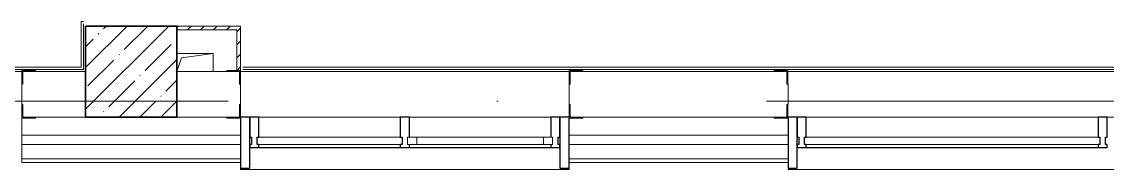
# Model space of a CAD drawing. Header units: millimetres. Extents: x 5993 to 95364, y 94667 to 143522.
# Drawn here: x 43480.3 to 43964.7, y 118566.6 to 118632.6 of the extents above; entities that cross this region are included whole.
import ezdxf

# ---------------------------------------------------------------- set-up
doc = ezdxf.new("R2010")
doc.units = ezdxf.units.MM
doc.linetypes.add('50_200_ШТРИХ_1Т_ш5_п1_п1_', pattern=[1400, 1000, -200, 0, -200])
doc.linetypes.add('Штрих короткий', pattern=[300, 150, -150])
for name, color, linetype, lineweight in [('0-2', 7, 'Continuous', 9), ('S-GRID-____-OTLN-1', 7, '50_200_ШТРИХ_1Т_ш5_п1_п1_', 9), ('Импосты витража', 7, 'Continuous', 9), ('Импосты витража-1', 7, 'Continuous', 25), ('Каркас_Импост', 7, 'Continuous', 13), ('Каркас_Импост-1', 7, 'Continuous', 9), ('Несущие колонны', 7, 'Continuous', 9), ('Несущие колонны-1', 7, 'Continuous', 35), ('Обобщенные модели', 7, 'Continuous', 9), ('Общие ребра', 7, 'Continuous', 9), ('Окна', 7, 'Continuous', 9), ('Остекление-1', 7, 'Continuous', 9), ('Перемычка-1', 7, 'Штрих короткий', 9), ('Стены', 7, 'Continuous', 9), ('Стены-1', 7, 'Continuous', 13)]:
    doc.layers.add(name, color=color, linetype=linetype, lineweight=lineweight)
doc.layers.add('Штриховка разреза-4', color=7, linetype='Continuous', lineweight=5, true_color=0x0080ff)

# ---------------------------------------------------------------- blocks, each defined once
blk = doc.blocks.new('BSC_Колонна _Прямоугольная - 500х500-V42-АИ2_01_План напольных покрытий и плинтусов 1го этажа _Часть 1_')
at = {"layer": 'Несущие колонны'}
h = blk.add_hatch(dxfattribs=at)
h.set_pattern_fill('FP_54', color=256, style=0, pattern_type=2)
h.set_pattern_definition([(45, (-23300, -57250), (-114.04925, 114.04925), []), (45, (-23185.95, -57250), (-114.04925, 114.04925), [201.613, -40.323, 3.353, -36.97])])
h.paths.add_polyline_path([(-250, -250), (250, -250), (250, 250), (-250, 250)], flags=0)
at = {"layer": 'Несущие колонны-1'}
for p, q in [((250, 250), (-250, 250)), ((-250, 250), (-250, -250)), ((250, -250), (250, 250)), ((-250, -250), (250, -250))]:
    blk.add_line(p, q, dxfattribs=at)
blk = doc.blocks.new('Проем_Дверь_Прямоугольный - 1800х2700h_оконные проемы-25805030-АИ2_01_План напольных покрытий и плинтусов 1го этажа _Часть 1_')
at = {"layer": 'Перемычка-1'}
for p, q in [((900, 125), (-900, 125)), ((900, -125), (-900, -125))]:
    blk.add_line(p, q, dxfattribs=at)
blk = doc.blocks.new('PNS_Панель прямоугольная2 - Нр_Стекло - 40мм-26243474-АИ2_01_План напольных покрытий и плинтусов 1го этажа _Часть 1_')
at = {"layer": 'Каркас_Импост'}
for p, q in [((-397.5, 0), (-397.5, 40)), ((-397.5, 40), (-347.5, 40)), ((-347.5, 40), (-347.5, 0)), ((397.5, 40), (347.5, 40)), ((347.5, 40), (347.5, 0)), ((397.5, 0), (397.5, 40)), ((-347.5, 0), (-397.5, 0)), ((347.5, 0), (397.5, 0))]:
    blk.add_line(p, q, dxfattribs=at)
at = {"layer": 'Каркас_Импост-1'}
for p, q in [((-347.5, 40), (347.5, 40)), ((-347.5, 0), (347.5, 0))]:
    blk.add_line(p, q, dxfattribs=at)
blk = doc.blocks.new('Прямоугольный импост - Импост структурный с накладкой - 150мм-25647633-АИ2_01_План напольных покрытий и плинтусов 1го этажа _Часть 1_')
at = {"layer": 'Импосты витража-1'}
for p, q in [((-25, 0), (-25, 17)), ((-25, 17), (25, 17)), ((-15, 0), (-25, 0)), ((-15, -40), (-15, 0)), ((25, 17), (25, 0)), ((-25, -150), (-25, -40)), ((-25, -40), (-15, -40)), ((25, -40), (25, -150)), ((25, -150), (-25, -150))]:
    blk.add_line(p, q, dxfattribs=at)
blk = doc.blocks.new('Прямоугольный импост - Импост структурный с накладкой - 150мм-25647642-АИ2_01_План напольных покрытий и плинтусов 1го этажа _Часть 1_')
at = {"layer": 'Импосты витража'}
for p, q in [((103600, 79475), (103600, 80250)), ((103767, 79475), (103767, 80250))]:
    blk.add_line(p, q, dxfattribs=at)
blk = doc.blocks.new('Прямоугольный импост - Импост структурный с накладкой - 150мм-V165-АИ2_01_План напольных покрытий и плинтусов 1го этажа _Часть 1_')
at = {"layer": 'Импосты витража-1'}
for p, q in [((-25, 0), (-25, 17)), ((-25, 17), (25, 17)), ((25, 0), (15, 0)), ((15, 0), (15, -40)), ((25, 17), (25, 0)), ((-25, -150), (-25, -40)), ((15, -40), (25, -40)), ((25, -40), (25, -150)), ((25, -150), (-25, -150))]:
    blk.add_line(p, q, dxfattribs=at)
blk = doc.blocks.new('PNS_Панель прямоугольная1 - Нр_Стекло - 40мм-25259299-АИ2_01_План напольных покрытий и плинтусов 1го этажа _Часть 1_')
at = {"layer": 'Остекление-1'}
for p, q in [((-387.5, 40), (387.5, 40)), ((-397.5, 0), (397.5, 0)), ((387.5, 0), (-387.5, 0))]:
    blk.add_line(p, q, dxfattribs=at)
blk = doc.blocks.new('Прямоугольный импост - Импост структурный с накладкой - 150мм-25647644-АИ2_01_План напольных покрытий и плинтусов 1го этажа _Часть 1_')
at = {"layer": 'Импосты витража-1'}
for p, q in [((-25, 0), (-25, 17)), ((-25, 17), (25, 17)), ((-15, 0), (-25, 0)), ((-15, -40), (-15, 0)), ((25, 0), (15, 0)), ((15, 0), (15, -40)), ((25, 17), (25, 0)), ((-25, -150), (-25, -40)), ((-25, -40), (-15, -40)), ((15, -40), (25, -40)), ((25, -40), (25, -150)), ((25, -150), (-25, -150))]:
    blk.add_line(p, q, dxfattribs=at)
blk = doc.blocks.new('Прямоугольный импост - Откос НВФ_50х280 мм-25993834-АИ2_01_План напольных покрытий и плинтусов 1го этажа _Часть 1_')
at = {"layer": 'Импосты витража-1'}
for p, q in [((-50, 130), (0, 130)), ((-50, -150), (-50, 130)), ((0, 130), (0, -144)), ((0, -150), (-50, -150))]:
    blk.add_line(p, q, dxfattribs=at)
blk = doc.blocks.new('Прямоугольный импост - Откос НВФ_50х280 мм-25993838-АИ2_01_План напольных покрытий и плинтусов 1го этажа _Часть 1_')
at = {"layer": 'Импосты витража-1'}
for p, q in [((0, 130), (-50, 130)), ((-50, 130), (-50, -150)), ((0, -144), (0, 130)), ((-50, -150), (0, -150))]:
    blk.add_line(p, q, dxfattribs=at)
blk = doc.blocks.new('PNS_Панель прямоугольная1 - Нр_Стекло - 40мм-25293744-АИ2_01_План напольных покрытий и плинтусов 1го этажа _Часть 1_')
at = {"layer": 'Остекление-1'}
for p, q in [((-800, 40), (800, 40)), ((-810, 0), (810, 0)), ((800, 0), (-800, 0))]:
    blk.add_line(p, q, dxfattribs=at)
blk = doc.blocks.new('Прямоугольный импост - Импост структурный с накладкой - 150мм-25651488-АИ2_01_План напольных покрытий и плинтусов 1го этажа _Часть 1_')
at = {"layer": 'Импосты витража'}
for p, q in [((27000, 57000), (28600, 57000)), ((27000, 56833), (28600, 56833))]:
    blk.add_line(p, q, dxfattribs=at)
blk = doc.blocks.new('Прямоугольный импост - Импост структурный с накладкой - 150мм-25651501-АИ2_01_План напольных покрытий и плинтусов 1го этажа _Часть 1_')
at = {"layer": 'Импосты витража-1'}
for p, q in [((-25, 0), (-25, 17)), ((-25, 17), (25, 17)), ((-15, 0), (-25, 0)), ((-15, -40), (-15, 0)), ((25, 0), (15, 0)), ((15, 0), (15, -40)), ((25, 17), (25, 0)), ((-25, -150), (-25, -40)), ((-25, -40), (-15, -40)), ((15, -40), (25, -40)), ((25, -40), (25, -150)), ((25, -150), (-25, -150))]:
    blk.add_line(p, q, dxfattribs=at)
blk = doc.blocks.new('Прямоугольный импост - Откос НВФ_50х280 мм-25995273-АИ2_01_План напольных покрытий и плинтусов 1го этажа _Часть 1_')
at = {"layer": 'Импосты витража-1'}
for p, q in [((0, 130), (-50, 130)), ((-50, 130), (-50, -150)), ((0, -144), (0, 130)), ((-50, -150), (0, -150))]:
    blk.add_line(p, q, dxfattribs=at)
blk = doc.blocks.new('Фахверк_СКБ_Уголок - 250_2700-27497298-АИ2_01_План напольных покрытий и плинтусов 1го этажа _Часть 1_')
at = {"layer": 'Обобщенные модели'}
for p, q in [((200, 181), (125, 181)), ((125, 181), (125, 106)), ((200, 175), (200, 181)), ((131, 106), (131, 175)), ((131, 175), (200, 175)), ((125, 106), (131, 106)), ((131, -6), (125, -6)), ((125, -6), (125, -81)), ((131, -75), (131, -6)), ((125, -81), (200, -81)), ((200, -75), (131, -75)), ((200, -81), (200, -75))]:
    blk.add_line(p, q, dxfattribs=at)
blk = doc.blocks.new('AR_Отверстие прямоугольное _в плите_ - AR_Отверстие прямоугольное _в плите_-V247-АИ2_01_План напольных покрытий и плинтусов 1го этажа _Часть 1_')
at = {"layer": 'Обобщенные модели'}
for p, q in [((100, 50), (-100, 50)), ((-100, -50), (-75, 25)), ((-75, 25), (100, 50)), ((100, -50), (100, 50))]:
    blk.add_line(p, q, dxfattribs=at)
blk = doc.blocks.new('Отлив_СКБ - Отлив витража_120_НВФ-31885687-АИ2_01_План напольных покрытий и плинтусов 1го этажа _Часть 1_')
at = {"layer": 'Окна'}
for p, q in [((1750, -2), (50, -2)), ((0, -120), (0, -113)), ((1800, -113), (1800, -120)), ((0, -120), (1800, -120))]:
    blk.add_line(p, q, dxfattribs=at)

msp = doc.modelspace()

# ---------------------------------------------------------------- linework, layer by layer
at = {"layer": 'S-GRID-____-OTLN-1', "color": 251, "ltscale": 0.6, "true_color": 0x636466}
msp.add_line((50293.31, 118597.07), (41443.97, 118597.07), dxfattribs=at)
at = {"layer": 'Общие ребра'}
for p, q in [((43486.45, 118589.92), (43508.84, 118589.92)), ((43508.84, 118589.92), (43486.45, 118589.92)), ((43549.53, 118589.92), (43571.92, 118589.92)), ((43571.92, 118589.92), (43549.53, 118589.92)), ((43730.64, 118589.92), (43816.1, 118589.92)), ((43816.1, 118589.92), (43730.64, 118589.92)), ((43578.02, 118581.78), (43480.35, 118581.78)), ((43822.21, 118581.78), (43724.53, 118581.78)), ((43578.02, 118577.71), (43480.35, 118577.71)), ((43822.21, 118577.71), (43724.53, 118577.71)), ((43480.35, 118571.2), (43578.02, 118571.2)), ((43578.02, 118571.2), (43480.35, 118571.2)), ((43724.53, 118571.2), (43822.21, 118571.2)), ((43822.21, 118571.2), (43724.53, 118571.2))]:
    msp.add_line(p, q, dxfattribs=at)
at = {"layer": 'Стены'}
for p, q in [((43506.88, 118612.22), (43506.88, 118632.57)), ((43507.86, 118632.57), (43506.88, 118632.57)), ((43507.86, 118631.59), (43507.86, 118611.24)), ((43334.81, 118612.22), (43506.88, 118612.22)), ((43507.86, 118611.24), (43334.81, 118611.24)), ((43579, 118612.22), (43967.74, 118612.22)), ((43968.72, 118611.24), (43579, 118611.24)), ((43333.84, 118610.27), (43480.35, 118610.27)), ((43578.02, 118610.27), (43724.53, 118610.27)), ((43822.21, 118610.27), (43968.72, 118610.27))]:
    msp.add_line(p, q, dxfattribs=at)
at = {"layer": 'Стены-1'}
for p, q in [((43578.02, 118630.61), (43549.53, 118630.61)), ((43578.02, 118610.75), (43578.02, 118630.61)), ((43549.53, 118628.99), (43576.39, 118628.99)), ((43576.39, 118628.99), (43576.39, 118610.75)), ((43508.84, 118610.27), (43486.45, 118610.27)), ((43571.92, 118610.27), (43549.53, 118610.27)), ((43816.1, 118610.27), (43730.64, 118610.27)), ((43480.35, 118604.65), (43480.35, 118595.53)), ((43578.02, 118595.53), (43578.02, 118604.65)), ((43724.53, 118604.65), (43724.53, 118595.53)), ((43822.21, 118595.53), (43822.21, 118604.65)), ((43480.35, 118589.43), (43480.35, 118571.2)), ((43578.02, 118571.2), (43578.02, 118589.43)), ((43724.53, 118589.43), (43724.53, 118571.2)), ((43822.21, 118571.2), (43822.21, 118589.43)), ((43480.35, 118571.2), (43480.35, 118569.57)), ((43480.35, 118569.57), (43578.02, 118569.57)), ((43578.02, 118569.57), (43578.02, 118571.2)), ((43724.53, 118571.2), (43724.53, 118569.57)), ((43724.53, 118569.57), (43822.21, 118569.57)), ((43822.21, 118569.57), (43822.21, 118571.2))]:
    msp.add_line(p, q, dxfattribs=at)
at = {"layer": 'Штриховка разреза-4'}
for p, q in [((43549.53, 118629.89), (43550.26, 118630.61)), ((43554.38, 118628.99), (43556.01, 118630.61)), ((43560.14, 118628.99), (43561.77, 118630.61)), ((43565.9, 118628.99), (43567.52, 118630.61)), ((43571.65, 118628.99), (43573.28, 118630.61)), ((43576.39, 118627.97), (43578.02, 118629.6)), ((43576.39, 118622.22), (43578.02, 118623.85)), ((43576.39, 118616.46), (43578.02, 118618.09)), ((43576.44, 118610.75), (43578.02, 118612.34))]:
    msp.add_line(p, q, dxfattribs=at)

# ---------------------------------------------------------------- block references
at = {"layer": '0-2', "xscale": 0.08139549610658335, "yscale": 0.08139549610658335, "zscale": 0.08139549610658335}
for name, p in [('BSC_Колонна _Прямоугольная - 500х500-V42-АИ2_01_План напольных покрытий и плинтусов 1го этажа _Часть 1_', (43529.19, 118610.27)), ('AR_Отверстие прямоугольное _в плите_ - AR_Отверстие прямоугольное _в плите_-V247-АИ2_01_План напольных покрытий и плинтусов 1го этажа _Часть 1_', (43557.67, 118614.34)), ('Фахверк_СКБ_Уголок - 250_2700-27497298-АИ2_01_План напольных покрытий и плинтусов 1го этажа _Часть 1_', (43470.17, 118596.02)), ('Фахверк_СКБ_Уголок - 250_2700-27497298-АИ2_01_План напольных покрытий и плинтусов 1го этажа _Часть 1_', (43714.36, 118596.02)), ('Проем_Дверь_Прямоугольный - 1800х2700h_оконные проемы-25805030-АИ2_01_План напольных покрытий и плинтусов 1го этажа _Часть 1_', (43651.28, 118600.09)), ('Проем_Дверь_Прямоугольный - 1800х2700h_оконные проемы-25805030-АИ2_01_План напольных покрытий и плинтусов 1го этажа _Часть 1_', (43895.47, 118600.09)), ('Прямоугольный импост - Импост структурный с накладкой - 150мм-25651488-АИ2_01_План напольных покрытий и плинтусов 1го этажа _Часть 1_', (41632.67, 113950.37)), ('PNS_Панель прямоугольная1 - Нр_Стекло - 40мм-25259299-АИ2_01_План напольных покрытий и плинтусов 1го этажа _Часть 1_', (43617.7, 118577.71)), ('PNS_Панель прямоугольная2 - Нр_Стекло - 40мм-26243474-АИ2_01_План напольных покрытий и плинтусов 1го этажа _Часть 1_', (43684.85, 118577.71)), ('PNS_Панель прямоугольная1 - Нр_Стекло - 40мм-25293744-АИ2_01_План напольных покрытий и плинтусов 1го этажа _Часть 1_', (43895.47, 118577.71)), ('Отлив_СКБ - Отлив витража_120_НВФ-31885687-АИ2_01_План напольных покрытий и плинтусов 1го этажа _Часть 1_', (43578.02, 118576.32)), ('Отлив_СКБ - Отлив витража_120_НВФ-31885687-АИ2_01_План напольных покрытий и плинтусов 1го этажа _Часть 1_', (43822.21, 118576.32))]:
    msp.add_blockref(name, p, dxfattribs=at)
for name, p, rotation in [('Фахверк_СКБ_Уголок - 250_2700-27497298-АИ2_01_План напольных покрытий и плинтусов 1го этажа _Часть 1_', (43588.2, 118604.16), 180), ('Фахверк_СКБ_Уголок - 250_2700-27497298-АИ2_01_План напольных покрытий и плинтусов 1го этажа _Часть 1_', (43832.38, 118604.16), 180), ('Прямоугольный импост - Откос НВФ_50х280 мм-25993838-АИ2_01_План напольных покрытий и плинтусов 1го этажа _Часть 1_', (43578.02, 118577.71), 180), ('Прямоугольный импост - Импост структурный с накладкой - 150мм-25647642-АИ2_01_План напольных покрытий и плинтусов 1го этажа _Часть 1_', (37117.26, 127022.49), 270), ('Прямоугольный импост - Импост структурный с накладкой - 150мм-25647642-АИ2_01_План напольных покрытий и плинтусов 1го этажа _Часть 1_', (37184.41, 127022.49), 270), ('Прямоугольный импост - Откос НВФ_50х280 мм-25995273-АИ2_01_План напольных покрытий и плинтусов 1го этажа _Часть 1_', (43822.21, 118577.71), 180)]:
    msp.add_blockref(name, p, dxfattribs=dict(at, rotation=rotation))
at = {"layer": '0-2', "extrusion": (0, 0, -1), "xscale": 0.08139549610658335, "yscale": 0.08139549610658335, "zscale": 0.08139549610658335, "rotation": 180}
for name, p in [('Прямоугольный импост - Импост структурный с накладкой - 150мм-25647644-АИ2_01_План напольных покрытий и плинтусов 1го этажа _Часть 1_', (-43584.13, 118577.71)), ('Прямоугольный импост - Импост структурный с накладкой - 150мм-25647633-АИ2_01_План напольных покрытий и плинтусов 1го этажа _Часть 1_', (-43651.28, 118577.71)), ('Прямоугольный импост - Импост структурный с накладкой - 150мм-V165-АИ2_01_План напольных покрытий и плинтусов 1го этажа _Часть 1_', (-43718.43, 118577.71)), ('Прямоугольный импост - Откос НВФ_50х280 мм-25993834-АИ2_01_План напольных покрытий и плинтусов 1го этажа _Часть 1_', (-43724.53, 118577.71)), ('Прямоугольный импост - Импост структурный с накладкой - 150мм-25651501-АИ2_01_План напольных покрытий и плинтусов 1го этажа _Часть 1_', (-43828.31, 118577.71)), ('Прямоугольный импост - Импост структурный с накладкой - 150мм-25651501-АИ2_01_План напольных покрытий и плинтусов 1го этажа _Часть 1_', (-43962.62, 118577.71))]:
    msp.add_blockref(name, p, dxfattribs=at)

doc.saveas('drawing.dxf')
